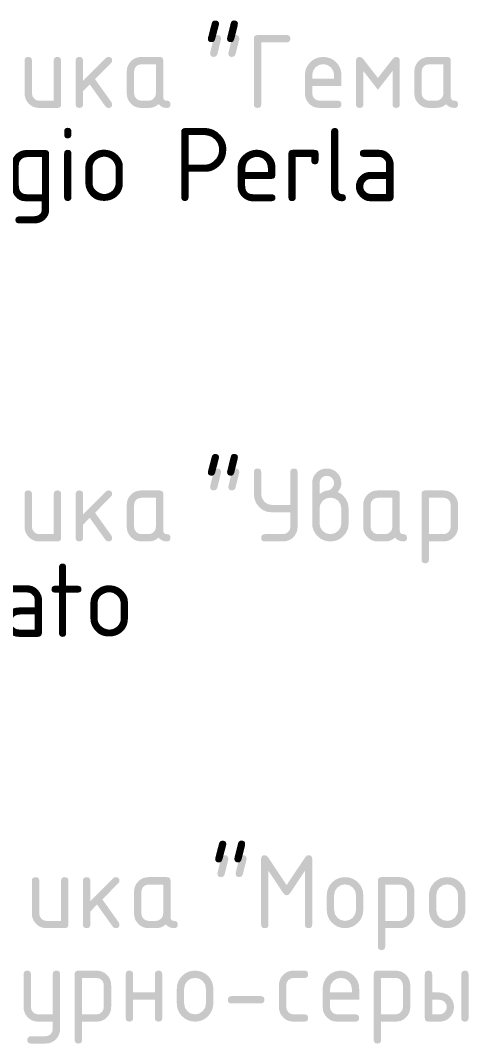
# Model space of a CAD drawing. Header units: millimetres. Extents: x -546 to 1681, y -650 to 1730.
# Drawn here: x 1102.28 to 1120.89, y 693.28 to 735.76 of the extents above; entities that cross this region are included whole.
import ezdxf

# ---------------------------------------------------------------- set-up
doc = ezdxf.new("R2010")
doc.units = ezdxf.units.MM

msp = doc.modelspace()

# ---------------------------------------------------------------- hatches: boundary and pattern name
h = msp.add_hatch(color=7)
h.paths.add_polyline_path([(1110.463, 735.155), (1110.528, 735.146), (1110.574, 735.117), (1110.602, 735.071), (1110.612, 735.007), (1110.607, 734.969), (1110.46, 734.359), (1110.408, 734.273), (1110.311, 734.245), (1110.244, 734.254), (1110.197, 734.283), (1110.168, 734.331), (1110.159, 734.397), (1110.168, 734.445), (1110.197, 734.568), (1110.246, 734.767), (1110.315, 735.041), (1110.366, 735.127)])
h.paths.add_polyline_path([(1111.217, 735.155), (1111.284, 735.146), (1111.332, 735.117), (1111.36, 735.071), (1111.37, 735.007), (1111.365, 734.965), (1111.213, 734.359), (1111.163, 734.273), (1111.069, 734.245), (1111.002, 734.254), (1110.955, 734.283), (1110.926, 734.331), (1110.917, 734.397), (1110.926, 734.445), (1110.955, 734.568), (1111.004, 734.767), (1111.073, 735.041), (1111.123, 735.127)])
h = msp.add_hatch(color=7)
h.dxf.hatch_style = 2
h.paths.add_polyline_path([(1112.28, 734.85), (1112.28, 732.277), (1112.271, 732.21), (1112.242, 732.164), (1112.195, 732.137), (1112.128, 732.128), (1112.061, 732.137), (1112.014, 732.164), (1111.985, 732.21), (1111.975, 732.277), (1111.975, 735.003), (1111.985, 735.069), (1112.014, 735.117), (1112.061, 735.146), (1112.128, 735.155), (1113.339, 735.155), (1113.406, 735.146), (1113.453, 735.117), (1113.482, 735.069), (1113.491, 735.003), (1113.482, 734.936), (1113.453, 734.888), (1113.406, 734.86), (1113.339, 734.85)])
h = msp.add_hatch(color=7)
h.dxf.hatch_style = 2
h.paths.add_polyline_path([(1103.968, 734.097), (1103.968, 732.277), (1103.958, 732.21), (1103.93, 732.164), (1103.882, 732.137), (1103.815, 732.128), (1103.058, 732.128), (1102.935, 732.139), (1102.823, 732.171), (1102.721, 732.225), (1102.63, 732.302), (1102.552, 732.395), (1102.497, 732.497), (1102.463, 732.61), (1102.452, 732.734), (1102.452, 734.097), (1102.462, 734.161), (1102.49, 734.207), (1102.538, 734.236), (1102.605, 734.245), (1102.671, 734.236), (1102.719, 734.207), (1102.747, 734.161), (1102.757, 734.097), (1102.757, 732.734), (1102.779, 732.618), (1102.846, 732.518), (1102.944, 732.451), (1103.058, 732.429), (1103.663, 732.429), (1103.663, 734.097), (1103.673, 734.161), (1103.701, 734.207), (1103.749, 734.236), (1103.815, 734.245), (1103.882, 734.236), (1103.93, 734.207), (1103.958, 734.161)])
h = msp.add_hatch(color=7)
h.dxf.hatch_style = 2
h.paths.add_polyline_path([(1104.879, 733.25), (1105.831, 734.203), (1105.878, 734.235), (1105.937, 734.245), (1106.004, 734.236), (1106.052, 734.207), (1106.08, 734.161), (1106.09, 734.097), (1106.077, 734.039), (1106.043, 733.991), (1105.378, 733.322), (1106.06, 732.365), (1106.09, 732.277), (1106.08, 732.21), (1106.052, 732.164), (1106.004, 732.137), (1105.937, 732.128), (1105.864, 732.144), (1105.81, 732.192), (1105.158, 733.106), (1104.879, 732.823), (1104.879, 732.277), (1104.869, 732.21), (1104.841, 732.164), (1104.793, 732.137), (1104.727, 732.128), (1104.66, 732.137), (1104.612, 732.164), (1104.583, 732.21), (1104.574, 732.277), (1104.574, 734.097), (1104.583, 734.161), (1104.612, 734.207), (1104.66, 734.236), (1104.727, 734.245), (1104.793, 734.236), (1104.841, 734.207), (1104.869, 734.161), (1104.879, 734.097)])
h = msp.add_hatch(color=7)
h.paths.add_polyline_path([(1107.907, 733.94), (1107.301, 733.94), (1107.184, 733.918), (1107.085, 733.855), (1107.022, 733.757), (1107.001, 733.64), (1107.001, 732.734), (1107.023, 732.618), (1107.09, 732.518), (1107.188, 732.451), (1107.301, 732.429), (1107.606, 732.429), (1107.721, 732.451), (1107.817, 732.518), (1107.884, 732.616), (1107.907, 732.734)])
h.paths.add_polyline_path([(1108.512, 732.277), (1108.502, 732.21), (1108.474, 732.164), (1108.428, 732.137), (1108.364, 732.128), (1108.261, 732.138), (1108.17, 732.167), (1108.088, 732.216), (1108.016, 732.285), (1107.927, 732.216), (1107.829, 732.167), (1107.722, 732.138), (1107.606, 732.128), (1107.301, 732.128), (1107.179, 732.139), (1107.067, 732.171), (1106.965, 732.225), (1106.874, 732.302), (1106.796, 732.395), (1106.74, 732.497), (1106.707, 732.61), (1106.696, 732.734), (1106.696, 733.64), (1106.707, 733.762), (1106.74, 733.875), (1106.796, 733.978), (1106.874, 734.071), (1106.965, 734.147), (1107.067, 734.201), (1107.179, 734.234), (1107.301, 734.245), (1108.059, 734.245), (1108.126, 734.236), (1108.173, 734.207), (1108.202, 734.161), (1108.212, 734.097), (1108.212, 732.581), (1108.221, 732.515), (1108.25, 732.467), (1108.297, 732.438), (1108.364, 732.429), (1108.428, 732.419), (1108.474, 732.391), (1108.502, 732.343)])
h = msp.add_hatch(color=7)
h.paths.add_polyline_path([(1114.855, 733.945), (1114.68, 733.912), (1114.533, 733.813), (1114.434, 733.666), (1114.402, 733.491), (1114.402, 733.339), (1115.308, 733.339), (1115.308, 733.491), (1115.276, 733.666), (1115.177, 733.813), (1115.03, 733.912)])
h.paths.add_polyline_path([(1114.402, 733.035), (1114.402, 732.734), (1114.424, 732.618), (1114.491, 732.518), (1114.589, 732.451), (1114.703, 732.429), (1115.46, 732.429), (1115.527, 732.419), (1115.575, 732.391), (1115.604, 732.343), (1115.613, 732.277), (1115.604, 732.21), (1115.575, 732.164), (1115.527, 732.137), (1115.46, 732.128), (1114.703, 732.128), (1114.581, 732.139), (1114.468, 732.171), (1114.366, 732.225), (1114.275, 732.302), (1114.198, 732.395), (1114.142, 732.497), (1114.108, 732.61), (1114.097, 732.734), (1114.097, 733.487), (1114.111, 733.64), (1114.152, 733.78), (1114.221, 733.908), (1114.318, 734.025), (1114.434, 734.122), (1114.563, 734.19), (1114.703, 734.231), (1114.855, 734.245), (1115.008, 734.231), (1115.148, 734.191), (1115.276, 734.123), (1115.393, 734.029), (1115.49, 733.912), (1115.558, 733.784), (1115.6, 733.644), (1115.613, 733.491), (1115.613, 733.035)])
h = msp.add_hatch(color=7)
h.dxf.hatch_style = 2
h.paths.add_polyline_path([(1117.129, 732.882), (1116.524, 733.661), (1116.524, 732.277), (1116.514, 732.21), (1116.486, 732.164), (1116.438, 732.137), (1116.372, 732.128), (1116.305, 732.137), (1116.257, 732.164), (1116.229, 732.21), (1116.219, 732.277), (1116.219, 734.097), (1116.229, 734.161), (1116.257, 734.207), (1116.305, 734.236), (1116.372, 734.245), (1116.448, 734.222), (1116.524, 734.152), (1117.129, 733.373), (1117.735, 734.152), (1117.811, 734.222), (1117.887, 734.245), (1117.951, 734.236), (1117.998, 734.207), (1118.026, 734.161), (1118.035, 734.097), (1118.035, 732.277), (1118.026, 732.21), (1117.998, 732.164), (1117.951, 732.137), (1117.887, 732.128), (1117.821, 732.137), (1117.773, 732.164), (1117.744, 732.21), (1117.735, 732.277), (1117.735, 733.661)])
h = msp.add_hatch(color=7)
h.paths.add_polyline_path([(1119.853, 733.94), (1119.247, 733.94), (1119.13, 733.918), (1119.031, 733.855), (1118.968, 733.757), (1118.946, 733.64), (1118.946, 732.734), (1118.969, 732.618), (1119.036, 732.518), (1119.134, 732.451), (1119.247, 732.429), (1119.552, 732.429), (1119.667, 732.451), (1119.763, 732.518), (1119.83, 732.616), (1119.853, 732.734)])
h.paths.add_polyline_path([(1120.458, 732.277), (1120.448, 732.21), (1120.42, 732.164), (1120.374, 732.137), (1120.31, 732.128), (1120.207, 732.138), (1120.116, 732.167), (1120.034, 732.216), (1119.962, 732.285), (1119.873, 732.216), (1119.775, 732.167), (1119.668, 732.138), (1119.552, 732.128), (1119.247, 732.128), (1119.125, 732.139), (1119.013, 732.171), (1118.911, 732.225), (1118.82, 732.302), (1118.742, 732.395), (1118.686, 732.497), (1118.653, 732.61), (1118.642, 732.734), (1118.642, 733.64), (1118.653, 733.762), (1118.686, 733.875), (1118.742, 733.978), (1118.82, 734.071), (1118.911, 734.147), (1119.013, 734.201), (1119.125, 734.234), (1119.247, 734.245), (1120.005, 734.245), (1120.072, 734.236), (1120.119, 734.207), (1120.148, 734.161), (1120.157, 734.097), (1120.157, 732.581), (1120.167, 732.515), (1120.196, 732.467), (1120.243, 732.438), (1120.31, 732.429), (1120.374, 732.419), (1120.42, 732.391), (1120.448, 732.343)])
h = msp.add_hatch(color=7)
h.paths.add_polyline_path([(1110.463, 717.155), (1110.528, 717.145), (1110.574, 717.117), (1110.602, 717.071), (1110.612, 717.007), (1110.607, 716.969), (1110.46, 716.359), (1110.408, 716.273), (1110.311, 716.245), (1110.244, 716.254), (1110.197, 716.283), (1110.168, 716.33), (1110.159, 716.397), (1110.168, 716.445), (1110.197, 716.568), (1110.246, 716.767), (1110.315, 717.041), (1110.366, 717.126)])
h.paths.add_polyline_path([(1111.217, 717.155), (1111.284, 717.145), (1111.332, 717.117), (1111.36, 717.071), (1111.37, 717.007), (1111.365, 716.965), (1111.213, 716.359), (1111.163, 716.273), (1111.069, 716.245), (1111.002, 716.254), (1110.955, 716.283), (1110.926, 716.33), (1110.917, 716.397), (1110.926, 716.445), (1110.955, 716.568), (1111.004, 716.767), (1111.073, 717.041), (1111.123, 717.126)])
h = msp.add_hatch(color=7)
h.dxf.hatch_style = 2
h.paths.add_polyline_path([(1113.491, 715.335), (1112.733, 715.335), (1112.53, 715.358), (1112.353, 715.429), (1112.202, 715.547), (1112.077, 715.711), (1112.001, 715.892), (1111.975, 716.093), (1111.975, 717.003), (1111.985, 717.069), (1112.014, 717.117), (1112.061, 717.145), (1112.128, 717.155), (1112.195, 717.145), (1112.242, 717.117), (1112.271, 717.069), (1112.28, 717.003), (1112.28, 716.097), (1112.313, 715.922), (1112.411, 715.775), (1112.558, 715.674), (1112.733, 715.64), (1113.491, 715.64), (1113.491, 717.003), (1113.501, 717.069), (1113.529, 717.117), (1113.577, 717.145), (1113.643, 717.155), (1113.708, 717.145), (1113.754, 717.117), (1113.782, 717.069), (1113.792, 717.003), (1113.792, 714.733), (1113.781, 714.611), (1113.748, 714.499), (1113.693, 714.395), (1113.618, 714.302), (1113.524, 714.225), (1113.421, 714.171), (1113.309, 714.139), (1113.186, 714.128), (1112.429, 714.128), (1112.364, 714.137), (1112.318, 714.164), (1112.29, 714.21), (1112.28, 714.276), (1112.29, 714.343), (1112.318, 714.391), (1112.364, 714.419), (1112.429, 714.429), (1113.186, 714.429), (1113.304, 714.451), (1113.402, 714.518), (1113.469, 714.616), (1113.491, 714.733)])
h = msp.add_hatch(color=7)
h.paths.add_polyline_path([(1114.703, 716.097), (1114.887, 716.207), (1115.054, 716.245), (1115.146, 716.272), (1115.228, 716.351), (1115.289, 716.45), (1115.308, 716.55), (1115.286, 716.667), (1115.219, 716.766), (1115.121, 716.83), (1115.004, 716.85), (1114.886, 716.828), (1114.788, 716.766), (1114.725, 716.667), (1114.703, 716.55)])
h.paths.add_polyline_path([(1115.456, 716.185), (1115.644, 716.071), (1115.791, 715.906), (1115.883, 715.707), (1115.914, 715.491), (1115.914, 714.882), (1115.9, 714.731), (1115.857, 714.591), (1115.787, 714.463), (1115.689, 714.348), (1115.575, 714.251), (1115.446, 714.183), (1115.306, 714.142), (1115.156, 714.128), (1115.003, 714.142), (1114.863, 714.183), (1114.735, 714.251), (1114.618, 714.348), (1114.521, 714.465), (1114.453, 714.593), (1114.412, 714.732), (1114.398, 714.882), (1114.398, 716.55), (1114.409, 716.672), (1114.443, 716.784), (1114.498, 716.888), (1114.576, 716.981), (1114.669, 717.057), (1114.771, 717.111), (1114.882, 717.144), (1115.004, 717.155), (1115.126, 717.144), (1115.239, 717.111), (1115.342, 717.055), (1115.435, 716.977), (1115.511, 716.886), (1115.565, 716.784), (1115.598, 716.672), (1115.609, 716.55), (1115.6, 716.441), (1115.571, 716.344), (1115.523, 716.258)])
h.paths.add_polyline_path([(1115.609, 714.886), (1115.609, 715.491), (1115.577, 715.665), (1115.478, 715.813), (1115.331, 715.912), (1115.156, 715.944), (1114.981, 715.912), (1114.834, 715.813), (1114.735, 715.665), (1114.703, 715.491), (1114.703, 714.886), (1114.735, 714.709), (1114.834, 714.564), (1114.981, 714.463), (1115.156, 714.429), (1115.331, 714.463), (1115.478, 714.564), (1115.577, 714.711)])
h = msp.add_hatch(color=7)
h.dxf.hatch_style = 2
h.paths.add_polyline_path([(1103.968, 716.097), (1103.968, 714.276), (1103.958, 714.21), (1103.93, 714.164), (1103.882, 714.137), (1103.815, 714.128), (1103.058, 714.128), (1102.935, 714.139), (1102.823, 714.171), (1102.721, 714.225), (1102.63, 714.302), (1102.552, 714.395), (1102.497, 714.497), (1102.463, 714.609), (1102.452, 714.733), (1102.452, 716.097), (1102.462, 716.161), (1102.49, 716.207), (1102.538, 716.235), (1102.605, 716.245), (1102.671, 716.235), (1102.719, 716.207), (1102.747, 716.161), (1102.757, 716.097), (1102.757, 714.733), (1102.779, 714.618), (1102.846, 714.518), (1102.944, 714.451), (1103.058, 714.429), (1103.663, 714.429), (1103.663, 716.097), (1103.673, 716.161), (1103.701, 716.207), (1103.749, 716.235), (1103.815, 716.245), (1103.882, 716.235), (1103.93, 716.207), (1103.958, 716.161)])
h = msp.add_hatch(color=7)
h.dxf.hatch_style = 2
h.paths.add_polyline_path([(1104.879, 715.25), (1105.831, 716.202), (1105.878, 716.235), (1105.937, 716.245), (1106.004, 716.235), (1106.052, 716.207), (1106.08, 716.161), (1106.09, 716.097), (1106.077, 716.039), (1106.043, 715.991), (1105.378, 715.322), (1106.06, 714.365), (1106.09, 714.276), (1106.08, 714.21), (1106.052, 714.164), (1106.004, 714.137), (1105.937, 714.128), (1105.864, 714.144), (1105.81, 714.192), (1105.158, 715.106), (1104.879, 714.823), (1104.879, 714.276), (1104.869, 714.21), (1104.841, 714.164), (1104.793, 714.137), (1104.727, 714.128), (1104.66, 714.137), (1104.612, 714.164), (1104.583, 714.21), (1104.574, 714.276), (1104.574, 716.097), (1104.583, 716.161), (1104.612, 716.207), (1104.66, 716.235), (1104.727, 716.245), (1104.793, 716.235), (1104.841, 716.207), (1104.869, 716.161), (1104.879, 716.097)])
h = msp.add_hatch(color=7)
h.paths.add_polyline_path([(1107.907, 715.94), (1107.301, 715.94), (1107.184, 715.918), (1107.085, 715.855), (1107.022, 715.757), (1107, 715.64), (1107, 714.733), (1107.023, 714.618), (1107.09, 714.518), (1107.188, 714.451), (1107.301, 714.429), (1107.606, 714.429), (1107.721, 714.451), (1107.817, 714.518), (1107.884, 714.616), (1107.907, 714.733)])
h.paths.add_polyline_path([(1108.512, 714.276), (1108.502, 714.21), (1108.474, 714.164), (1108.428, 714.137), (1108.364, 714.128), (1108.261, 714.138), (1108.17, 714.167), (1108.088, 714.216), (1108.016, 714.285), (1107.927, 714.216), (1107.829, 714.167), (1107.722, 714.138), (1107.606, 714.128), (1107.301, 714.128), (1107.179, 714.139), (1107.067, 714.171), (1106.965, 714.225), (1106.874, 714.302), (1106.796, 714.395), (1106.74, 714.497), (1106.707, 714.609), (1106.696, 714.733), (1106.696, 715.64), (1106.707, 715.762), (1106.74, 715.874), (1106.796, 715.978), (1106.874, 716.071), (1106.965, 716.146), (1107.067, 716.201), (1107.179, 716.234), (1107.301, 716.245), (1108.059, 716.245), (1108.126, 716.235), (1108.173, 716.207), (1108.202, 716.161), (1108.212, 716.097), (1108.212, 714.581), (1108.221, 714.514), (1108.25, 714.467), (1108.297, 714.438), (1108.364, 714.429), (1108.428, 714.419), (1108.474, 714.391), (1108.502, 714.343)])
h = msp.add_hatch(color=7)
h.paths.add_polyline_path([(1117.731, 715.94), (1117.126, 715.94), (1117.008, 715.918), (1116.91, 715.855), (1116.846, 715.757), (1116.825, 715.64), (1116.825, 714.733), (1116.847, 714.618), (1116.914, 714.518), (1117.012, 714.451), (1117.126, 714.429), (1117.43, 714.429), (1117.545, 714.451), (1117.642, 714.518), (1117.709, 714.616), (1117.731, 714.733)])
h.paths.add_polyline_path([(1118.336, 714.276), (1118.327, 714.21), (1118.299, 714.164), (1118.252, 714.137), (1118.188, 714.128), (1118.085, 714.138), (1117.994, 714.167), (1117.912, 714.216), (1117.841, 714.285), (1117.751, 714.216), (1117.653, 714.167), (1117.546, 714.138), (1117.43, 714.128), (1117.126, 714.128), (1117.003, 714.139), (1116.891, 714.171), (1116.789, 714.225), (1116.698, 714.302), (1116.62, 714.395), (1116.564, 714.497), (1116.531, 714.609), (1116.52, 714.733), (1116.52, 715.64), (1116.531, 715.762), (1116.564, 715.874), (1116.62, 715.978), (1116.698, 716.071), (1116.789, 716.146), (1116.891, 716.201), (1117.003, 716.234), (1117.126, 716.245), (1117.883, 716.245), (1117.95, 716.235), (1117.998, 716.207), (1118.026, 716.161), (1118.036, 716.097), (1118.036, 714.581), (1118.045, 714.514), (1118.074, 714.467), (1118.121, 714.438), (1118.188, 714.429), (1118.252, 714.419), (1118.299, 714.391), (1118.327, 714.343)])
h = msp.add_hatch(color=7)
h.paths.add_polyline_path([(1118.942, 716.097), (1118.952, 716.161), (1118.98, 716.207), (1119.028, 716.235), (1119.095, 716.245), (1119.852, 716.245), (1119.975, 716.234), (1120.087, 716.201), (1120.189, 716.146), (1120.28, 716.071), (1120.358, 715.978), (1120.414, 715.874), (1120.447, 715.762), (1120.458, 715.64), (1120.458, 714.733), (1120.447, 714.611), (1120.414, 714.499), (1120.358, 714.395), (1120.28, 714.302), (1120.189, 714.225), (1120.087, 714.171), (1119.975, 714.139), (1119.852, 714.128), (1119.247, 714.128), (1119.247, 713.366), (1119.238, 713.302), (1119.209, 713.256), (1119.162, 713.228), (1119.095, 713.218), (1119.028, 713.228), (1118.98, 713.256), (1118.952, 713.302), (1118.942, 713.366)])
h.paths.add_polyline_path([(1119.247, 715.94), (1119.247, 714.429), (1119.852, 714.429), (1119.968, 714.451), (1120.064, 714.518), (1120.131, 714.616), (1120.153, 714.733), (1120.153, 715.64), (1120.132, 715.757), (1120.068, 715.855), (1119.97, 715.92), (1119.852, 715.94)])
h = msp.add_hatch(color=7)
h.paths.add_polyline_path([(1110.766, 701.096), (1110.831, 701.087), (1110.877, 701.058), (1110.905, 701.012), (1110.915, 700.948), (1110.91, 700.91), (1110.763, 700.3), (1110.711, 700.214), (1110.614, 700.186), (1110.547, 700.195), (1110.5, 700.224), (1110.471, 700.272), (1110.462, 700.338), (1110.471, 700.386), (1110.5, 700.509), (1110.549, 700.708), (1110.618, 700.982), (1110.669, 701.067)])
h.paths.add_polyline_path([(1111.52, 701.096), (1111.587, 701.087), (1111.635, 701.058), (1111.663, 701.012), (1111.673, 700.948), (1111.668, 700.906), (1111.516, 700.3), (1111.466, 700.214), (1111.372, 700.186), (1111.305, 700.195), (1111.258, 700.224), (1111.229, 700.272), (1111.22, 700.338), (1111.229, 700.386), (1111.258, 700.509), (1111.307, 700.708), (1111.376, 700.982), (1111.426, 701.067)])
h = msp.add_hatch(color=7)
h.dxf.hatch_style = 2
h.paths.add_polyline_path([(1114.247, 701.096), (1114.314, 701.087), (1114.361, 701.058), (1114.39, 701.01), (1114.399, 700.944), (1114.399, 698.218), (1114.39, 698.151), (1114.361, 698.105), (1114.314, 698.078), (1114.247, 698.069), (1114.18, 698.078), (1114.133, 698.105), (1114.104, 698.151), (1114.095, 698.218), (1114.095, 700.448), (1113.481, 699.521), (1113.414, 699.455), (1113.337, 699.432), (1113.264, 699.455), (1113.197, 699.521), (1112.583, 700.448), (1112.583, 698.218), (1112.574, 698.151), (1112.545, 698.105), (1112.498, 698.078), (1112.431, 698.069), (1112.364, 698.078), (1112.317, 698.105), (1112.288, 698.151), (1112.278, 698.218), (1112.278, 700.944), (1112.288, 701.01), (1112.317, 701.058), (1112.364, 701.087), (1112.431, 701.096), (1112.505, 701.077), (1112.562, 701.02), (1113.337, 699.856), (1114.12, 701.028), (1114.174, 701.08)])
h = msp.add_hatch(color=7)
h.dxf.hatch_style = 2
h.paths.add_polyline_path([(1104.271, 700.038), (1104.271, 698.218), (1104.261, 698.151), (1104.233, 698.105), (1104.185, 698.078), (1104.118, 698.069), (1103.361, 698.069), (1103.238, 698.08), (1103.126, 698.112), (1103.024, 698.166), (1102.933, 698.243), (1102.855, 698.336), (1102.799, 698.438), (1102.766, 698.551), (1102.755, 698.675), (1102.755, 700.038), (1102.764, 700.102), (1102.793, 700.148), (1102.841, 700.177), (1102.908, 700.186), (1102.974, 700.177), (1103.022, 700.148), (1103.05, 700.102), (1103.06, 700.038), (1103.06, 698.675), (1103.082, 698.559), (1103.149, 698.459), (1103.247, 698.392), (1103.361, 698.37), (1103.966, 698.37), (1103.966, 700.038), (1103.975, 700.102), (1104.004, 700.148), (1104.051, 700.177), (1104.118, 700.186), (1104.185, 700.177), (1104.233, 700.148), (1104.261, 700.102)])
h = msp.add_hatch(color=7)
h.dxf.hatch_style = 2
h.paths.add_polyline_path([(1105.181, 699.191), (1106.134, 700.144), (1106.18, 700.176), (1106.24, 700.186), (1106.307, 700.177), (1106.354, 700.148), (1106.383, 700.102), (1106.392, 700.038), (1106.38, 699.98), (1106.346, 699.932), (1105.681, 699.263), (1106.363, 698.306), (1106.392, 698.218), (1106.383, 698.151), (1106.354, 698.105), (1106.307, 698.078), (1106.24, 698.069), (1106.167, 698.085), (1106.113, 698.133), (1105.461, 699.047), (1105.181, 698.764), (1105.181, 698.218), (1105.172, 698.151), (1105.143, 698.105), (1105.096, 698.078), (1105.029, 698.069), (1104.962, 698.078), (1104.915, 698.105), (1104.886, 698.151), (1104.877, 698.218), (1104.877, 700.038), (1104.886, 700.102), (1104.915, 700.148), (1104.962, 700.177), (1105.029, 700.186), (1105.096, 700.177), (1105.143, 700.148), (1105.172, 700.102), (1105.181, 700.038)])
h = msp.add_hatch(color=7)
h.paths.add_polyline_path([(1108.209, 699.881), (1107.604, 699.881), (1107.486, 699.859), (1107.388, 699.796), (1107.325, 699.698), (1107.303, 699.581), (1107.303, 698.675), (1107.325, 698.559), (1107.392, 698.459), (1107.49, 698.392), (1107.604, 698.37), (1107.908, 698.37), (1108.024, 698.392), (1108.12, 698.459), (1108.187, 698.557), (1108.209, 698.675)])
h.paths.add_polyline_path([(1108.815, 698.218), (1108.805, 698.151), (1108.777, 698.105), (1108.731, 698.078), (1108.666, 698.069), (1108.564, 698.079), (1108.472, 698.108), (1108.391, 698.157), (1108.319, 698.226), (1108.229, 698.157), (1108.131, 698.108), (1108.024, 698.079), (1107.908, 698.069), (1107.604, 698.069), (1107.482, 698.08), (1107.369, 698.112), (1107.267, 698.166), (1107.176, 698.243), (1107.099, 698.336), (1107.043, 698.438), (1107.01, 698.551), (1106.998, 698.675), (1106.998, 699.581), (1107.01, 699.703), (1107.043, 699.816), (1107.099, 699.919), (1107.176, 700.012), (1107.267, 700.088), (1107.369, 700.142), (1107.482, 700.175), (1107.604, 700.186), (1108.362, 700.186), (1108.428, 700.177), (1108.476, 700.148), (1108.505, 700.102), (1108.514, 700.038), (1108.514, 698.522), (1108.524, 698.456), (1108.552, 698.408), (1108.6, 698.379), (1108.666, 698.37), (1108.731, 698.36), (1108.777, 698.332), (1108.805, 698.284)])
h = msp.add_hatch(color=7)
h.paths.add_polyline_path([(1115.006, 698.823), (1115.006, 699.428), (1115.019, 699.581), (1115.06, 699.721), (1115.129, 699.849), (1115.226, 699.966), (1115.343, 700.063), (1115.471, 700.131), (1115.611, 700.172), (1115.764, 700.186), (1115.916, 700.172), (1116.056, 700.132), (1116.185, 700.064), (1116.301, 699.97), (1116.398, 699.853), (1116.467, 699.725), (1116.508, 699.583), (1116.522, 699.428), (1116.522, 698.823), (1116.507, 698.673), (1116.465, 698.534), (1116.395, 698.406), (1116.297, 698.289), (1116.182, 698.193), (1116.054, 698.124), (1115.914, 698.083), (1115.764, 698.069), (1115.611, 698.083), (1115.471, 698.124), (1115.343, 698.193), (1115.226, 698.289), (1115.129, 698.406), (1115.06, 698.534), (1115.019, 698.673)])
h.paths.add_polyline_path([(1116.217, 698.827), (1116.217, 699.432), (1116.185, 699.606), (1116.086, 699.754), (1115.939, 699.853), (1115.764, 699.886), (1115.589, 699.853), (1115.442, 699.754), (1115.343, 699.606), (1115.311, 699.432), (1115.311, 698.827), (1115.343, 698.65), (1115.442, 698.505), (1115.589, 698.404), (1115.764, 698.37), (1115.939, 698.404), (1116.086, 698.505), (1116.185, 698.652)])
h = msp.add_hatch(color=7)
h.paths.add_polyline_path([(1117.128, 700.038), (1117.137, 700.102), (1117.166, 700.148), (1117.213, 700.177), (1117.28, 700.186), (1118.038, 700.186), (1118.16, 700.175), (1118.272, 700.142), (1118.374, 700.088), (1118.465, 700.012), (1118.543, 699.919), (1118.599, 699.816), (1118.632, 699.703), (1118.643, 699.581), (1118.643, 698.675), (1118.632, 698.552), (1118.599, 698.44), (1118.543, 698.337), (1118.465, 698.243), (1118.374, 698.166), (1118.272, 698.112), (1118.16, 698.08), (1118.038, 698.069), (1117.432, 698.069), (1117.432, 697.308), (1117.423, 697.243), (1117.394, 697.197), (1117.347, 697.169), (1117.28, 697.159), (1117.213, 697.169), (1117.166, 697.197), (1117.137, 697.243), (1117.128, 697.308)])
h.paths.add_polyline_path([(1117.432, 699.881), (1117.432, 698.37), (1118.038, 698.37), (1118.153, 698.392), (1118.249, 698.459), (1118.316, 698.557), (1118.339, 698.675), (1118.339, 699.581), (1118.317, 699.698), (1118.254, 699.796), (1118.155, 699.861), (1118.038, 699.881)])
h = msp.add_hatch(color=7)
h.paths.add_polyline_path([(1119.249, 698.823), (1119.249, 699.428), (1119.263, 699.581), (1119.304, 699.721), (1119.373, 699.849), (1119.47, 699.966), (1119.586, 700.063), (1119.715, 700.131), (1119.855, 700.172), (1120.007, 700.186), (1120.16, 700.172), (1120.3, 700.132), (1120.428, 700.064), (1120.545, 699.97), (1120.642, 699.853), (1120.711, 699.725), (1120.752, 699.583), (1120.765, 699.428), (1120.765, 698.823), (1120.751, 698.673), (1120.708, 698.534), (1120.638, 698.406), (1120.541, 698.289), (1120.426, 698.193), (1120.298, 698.124), (1120.158, 698.083), (1120.007, 698.069), (1119.855, 698.083), (1119.715, 698.124), (1119.586, 698.193), (1119.47, 698.289), (1119.373, 698.406), (1119.304, 698.534), (1119.263, 698.673)])
h.paths.add_polyline_path([(1120.46, 698.827), (1120.46, 699.432), (1120.428, 699.606), (1120.329, 699.754), (1120.182, 699.853), (1120.007, 699.886), (1119.832, 699.853), (1119.685, 699.754), (1119.587, 699.606), (1119.554, 699.432), (1119.554, 698.827), (1119.587, 698.65), (1119.685, 698.505), (1119.832, 698.404), (1120.007, 698.37), (1120.182, 698.404), (1120.329, 698.505), (1120.428, 698.652)])
h = msp.add_hatch(color=7)
h.dxf.hatch_style = 2
h.paths.add_polyline_path([(1103.621, 693.878), (1103.621, 694.187), (1103.016, 694.187), (1102.894, 694.197), (1102.781, 694.229), (1102.679, 694.283), (1102.588, 694.361), (1102.51, 694.454), (1102.455, 694.557), (1102.421, 694.67), (1102.41, 694.792), (1102.41, 696.155), (1102.42, 696.22), (1102.448, 696.266), (1102.496, 696.294), (1102.563, 696.304), (1102.63, 696.294), (1102.677, 696.266), (1102.706, 696.22), (1102.715, 696.155), (1102.715, 694.792), (1102.737, 694.677), (1102.804, 694.577), (1102.902, 694.51), (1103.016, 694.487), (1103.621, 694.487), (1103.621, 696.155), (1103.631, 696.22), (1103.659, 696.266), (1103.707, 696.294), (1103.773, 696.304), (1103.84, 696.294), (1103.888, 696.266), (1103.917, 696.22), (1103.926, 696.155), (1103.926, 693.882), (1103.915, 693.76), (1103.882, 693.647), (1103.828, 693.544), (1103.752, 693.451), (1103.661, 693.375), (1103.559, 693.321), (1103.447, 693.288), (1103.325, 693.277), (1102.715, 693.277), (1102.649, 693.286), (1102.601, 693.315), (1102.572, 693.362), (1102.563, 693.429), (1102.573, 693.484), (1102.609, 693.535), (1102.657, 693.569), (1102.715, 693.582), (1103.32, 693.582), (1103.438, 693.602), (1103.536, 693.666), (1103.6, 693.761)])
h = msp.add_hatch(color=7)
h.paths.add_polyline_path([(1104.532, 696.155), (1104.541, 696.22), (1104.57, 696.266), (1104.618, 696.294), (1104.685, 696.304), (1105.442, 696.304), (1105.564, 696.293), (1105.677, 696.26), (1105.779, 696.205), (1105.87, 696.13), (1105.947, 696.036), (1106.003, 695.933), (1106.037, 695.821), (1106.048, 695.698), (1106.048, 694.792), (1106.037, 694.67), (1106.003, 694.557), (1105.947, 694.454), (1105.87, 694.361), (1105.779, 694.283), (1105.677, 694.229), (1105.564, 694.197), (1105.442, 694.187), (1104.837, 694.187), (1104.837, 693.425), (1104.827, 693.361), (1104.799, 693.314), (1104.751, 693.286), (1104.685, 693.277), (1104.618, 693.286), (1104.57, 693.314), (1104.541, 693.361), (1104.532, 693.425)])
h.paths.add_polyline_path([(1104.837, 695.999), (1104.837, 694.487), (1105.442, 694.487), (1105.557, 694.51), (1105.654, 694.577), (1105.721, 694.675), (1105.743, 694.792), (1105.743, 695.698), (1105.721, 695.816), (1105.658, 695.914), (1105.56, 695.979), (1105.442, 695.999)])
h = msp.add_hatch(color=7)
h.dxf.hatch_style = 2
h.paths.add_polyline_path([(1106.958, 695.093), (1106.958, 694.335), (1106.949, 694.269), (1106.92, 694.223), (1106.873, 694.196), (1106.806, 694.187), (1106.739, 694.196), (1106.691, 694.223), (1106.663, 694.269), (1106.653, 694.335), (1106.653, 696.155), (1106.663, 696.22), (1106.691, 696.266), (1106.739, 696.294), (1106.806, 696.304), (1106.873, 696.294), (1106.92, 696.266), (1106.949, 696.22), (1106.958, 696.155), (1106.958, 695.397), (1107.864, 695.397), (1107.864, 696.155), (1107.874, 696.22), (1107.902, 696.266), (1107.95, 696.294), (1108.017, 696.304), (1108.083, 696.294), (1108.131, 696.266), (1108.16, 696.22), (1108.169, 696.155), (1108.169, 694.335), (1108.16, 694.269), (1108.131, 694.223), (1108.083, 694.196), (1108.017, 694.187), (1107.95, 694.196), (1107.902, 694.223), (1107.874, 694.269), (1107.864, 694.335), (1107.864, 695.093)])
h = msp.add_hatch(color=7)
h.paths.add_polyline_path([(1108.775, 694.94), (1108.775, 695.546), (1108.789, 695.698), (1108.83, 695.838), (1108.898, 695.967), (1108.995, 696.084), (1109.112, 696.18), (1109.24, 696.249), (1109.38, 696.29), (1109.533, 696.304), (1109.685, 696.29), (1109.826, 696.25), (1109.954, 696.182), (1110.07, 696.088), (1110.167, 695.971), (1110.236, 695.842), (1110.277, 695.701), (1110.291, 695.546), (1110.291, 694.94), (1110.276, 694.791), (1110.234, 694.652), (1110.164, 694.524), (1110.066, 694.407), (1109.952, 694.31), (1109.823, 694.242), (1109.683, 694.201), (1109.533, 694.187), (1109.38, 694.201), (1109.24, 694.242), (1109.112, 694.31), (1108.995, 694.407), (1108.898, 694.524), (1108.83, 694.652), (1108.789, 694.791)])
h.paths.add_polyline_path([(1109.986, 694.945), (1109.986, 695.55), (1109.954, 695.724), (1109.855, 695.872), (1109.708, 695.971), (1109.533, 696.003), (1109.358, 695.971), (1109.211, 695.872), (1109.112, 695.724), (1109.08, 695.55), (1109.08, 694.945), (1109.112, 694.768), (1109.211, 694.623), (1109.358, 694.522), (1109.533, 694.487), (1109.708, 694.522), (1109.855, 694.623), (1109.954, 694.769)])
h = msp.add_hatch(color=7)
h.dxf.hatch_style = 2
h.paths.add_polyline_path([(1113.323, 695.698), (1113.323, 694.792), (1113.345, 694.677), (1113.412, 694.577), (1113.51, 694.51), (1113.624, 694.487), (1114.076, 694.487), (1114.143, 694.478), (1114.191, 694.449), (1114.22, 694.402), (1114.229, 694.335), (1114.22, 694.269), (1114.191, 694.223), (1114.143, 694.196), (1114.076, 694.187), (1113.624, 694.187), (1113.501, 694.197), (1113.389, 694.229), (1113.287, 694.283), (1113.196, 694.361), (1113.118, 694.454), (1113.063, 694.556), (1113.029, 694.668), (1113.018, 694.792), (1113.018, 695.698), (1113.029, 695.821), (1113.063, 695.933), (1113.118, 696.036), (1113.196, 696.13), (1113.287, 696.205), (1113.389, 696.26), (1113.501, 696.293), (1113.624, 696.304), (1114.076, 696.304), (1114.143, 696.294), (1114.191, 696.266), (1114.22, 696.218), (1114.229, 696.152), (1114.22, 696.085), (1114.191, 696.037), (1114.143, 696.008), (1114.076, 695.999), (1113.624, 695.999), (1113.506, 695.977), (1113.408, 695.914), (1113.345, 695.816)])
h = msp.add_hatch(color=7)
h.paths.add_polyline_path([(1115.593, 696.003), (1115.418, 695.971), (1115.271, 695.872), (1115.172, 695.725), (1115.139, 695.55), (1115.139, 695.397), (1116.046, 695.397), (1116.046, 695.55), (1116.013, 695.725), (1115.915, 695.872), (1115.768, 695.971)])
h.paths.add_polyline_path([(1115.139, 695.093), (1115.139, 694.792), (1115.162, 694.677), (1115.229, 694.577), (1115.327, 694.51), (1115.44, 694.487), (1116.198, 694.487), (1116.265, 694.478), (1116.312, 694.449), (1116.341, 694.402), (1116.351, 694.335), (1116.341, 694.269), (1116.312, 694.223), (1116.265, 694.196), (1116.198, 694.187), (1115.44, 694.187), (1115.318, 694.197), (1115.206, 694.229), (1115.104, 694.283), (1115.013, 694.361), (1114.935, 694.454), (1114.879, 694.556), (1114.846, 694.668), (1114.835, 694.792), (1114.835, 695.546), (1114.848, 695.698), (1114.889, 695.838), (1114.958, 695.967), (1115.055, 696.084), (1115.172, 696.18), (1115.3, 696.249), (1115.44, 696.29), (1115.593, 696.304), (1115.745, 696.29), (1115.885, 696.25), (1116.013, 696.182), (1116.13, 696.088), (1116.227, 695.971), (1116.296, 695.843), (1116.337, 695.703), (1116.351, 695.55), (1116.351, 695.093)])
h = msp.add_hatch(color=7)
h.paths.add_polyline_path([(1116.956, 696.155), (1116.966, 696.22), (1116.994, 696.266), (1117.042, 696.294), (1117.109, 696.304), (1117.866, 696.304), (1117.989, 696.293), (1118.101, 696.26), (1118.203, 696.205), (1118.294, 696.13), (1118.372, 696.036), (1118.427, 695.933), (1118.461, 695.821), (1118.472, 695.698), (1118.472, 694.792), (1118.461, 694.67), (1118.427, 694.557), (1118.372, 694.454), (1118.294, 694.361), (1118.203, 694.283), (1118.101, 694.229), (1117.989, 694.197), (1117.866, 694.187), (1117.261, 694.187), (1117.261, 693.425), (1117.252, 693.361), (1117.223, 693.314), (1117.175, 693.286), (1117.109, 693.277), (1117.042, 693.286), (1116.994, 693.314), (1116.966, 693.361), (1116.956, 693.425)])
h.paths.add_polyline_path([(1117.261, 695.999), (1117.261, 694.487), (1117.866, 694.487), (1117.982, 694.51), (1118.078, 694.577), (1118.145, 694.675), (1118.167, 694.792), (1118.167, 695.698), (1118.145, 695.816), (1118.082, 695.914), (1117.984, 695.979), (1117.866, 695.999)])
h = msp.add_hatch(color=7)
h.paths.add_polyline_path([(1120.289, 694.792), (1120.278, 694.67), (1120.245, 694.557), (1120.19, 694.454), (1120.115, 694.361), (1120.022, 694.283), (1119.918, 694.229), (1119.806, 694.197), (1119.684, 694.187), (1119.23, 694.187), (1119.164, 694.196), (1119.116, 694.223), (1119.087, 694.269), (1119.078, 694.335), (1119.078, 696.155), (1119.087, 696.22), (1119.116, 696.266), (1119.164, 696.294), (1119.23, 696.304), (1119.297, 696.294), (1119.345, 696.266), (1119.373, 696.22), (1119.383, 696.155), (1119.383, 695.397), (1119.684, 695.397), (1119.806, 695.386), (1119.918, 695.354), (1120.022, 695.3), (1120.115, 695.224), (1120.19, 695.131), (1120.245, 695.027), (1120.278, 694.914)])
h.paths.add_polyline_path([(1119.988, 694.792), (1119.966, 694.91), (1119.899, 695.008), (1119.801, 695.071), (1119.684, 695.093), (1119.383, 695.093), (1119.383, 694.487), (1119.684, 694.487), (1119.801, 694.51), (1119.899, 694.577), (1119.966, 694.675)])
h.paths.add_polyline_path([(1120.594, 696.155), (1120.603, 696.22), (1120.632, 696.266), (1120.679, 696.294), (1120.746, 696.304), (1120.81, 696.294), (1120.856, 696.266), (1120.885, 696.22), (1120.894, 696.155), (1120.894, 694.335), (1120.885, 694.269), (1120.856, 694.223), (1120.81, 694.196), (1120.746, 694.187), (1120.679, 694.196), (1120.632, 694.223), (1120.603, 694.269), (1120.594, 694.335)])
h = msp.add_hatch(color=7)
h.dxf.hatch_style = 2
h.paths.add_polyline_path([(1112.26, 694.94), (1111.049, 694.94), (1110.982, 694.95), (1110.935, 694.979), (1110.906, 695.026), (1110.896, 695.093), (1110.906, 695.16), (1110.935, 695.207), (1110.982, 695.236), (1111.049, 695.245), (1112.26, 695.245), (1112.327, 695.236), (1112.374, 695.207), (1112.403, 695.16), (1112.412, 695.093), (1112.403, 695.026), (1112.374, 694.979), (1112.327, 694.95)])

# ---------------------------------------------------------------- texts
at = {"color": 7, "char_height": 3.04029, "attachment_point": 1}
for s, insert in [('{\\fGOSTCommon|b0|i0|c0;"}', (1109.858, 735.169)), ('{\\fGOSTCommon|b0|i0|c0|p0;litokol S.110 Grigio Perla}', (1073.854, 731.293)), ('{\\fGOSTCommon|b0|i0|c0;"}', (1109.858, 717.168)), ('{\\fGOSTCommon|b0|i0|c0|p0;litokol s.420 verde prato}', (1061.994, 713.205)), ('{\\fGOSTCommon|b0|i0|c0;"}', (1110.161, 701.11))]:
    msp.add_mtext(s, dxfattribs=dict(at, insert=insert))

doc.saveas('drawing.dxf')
